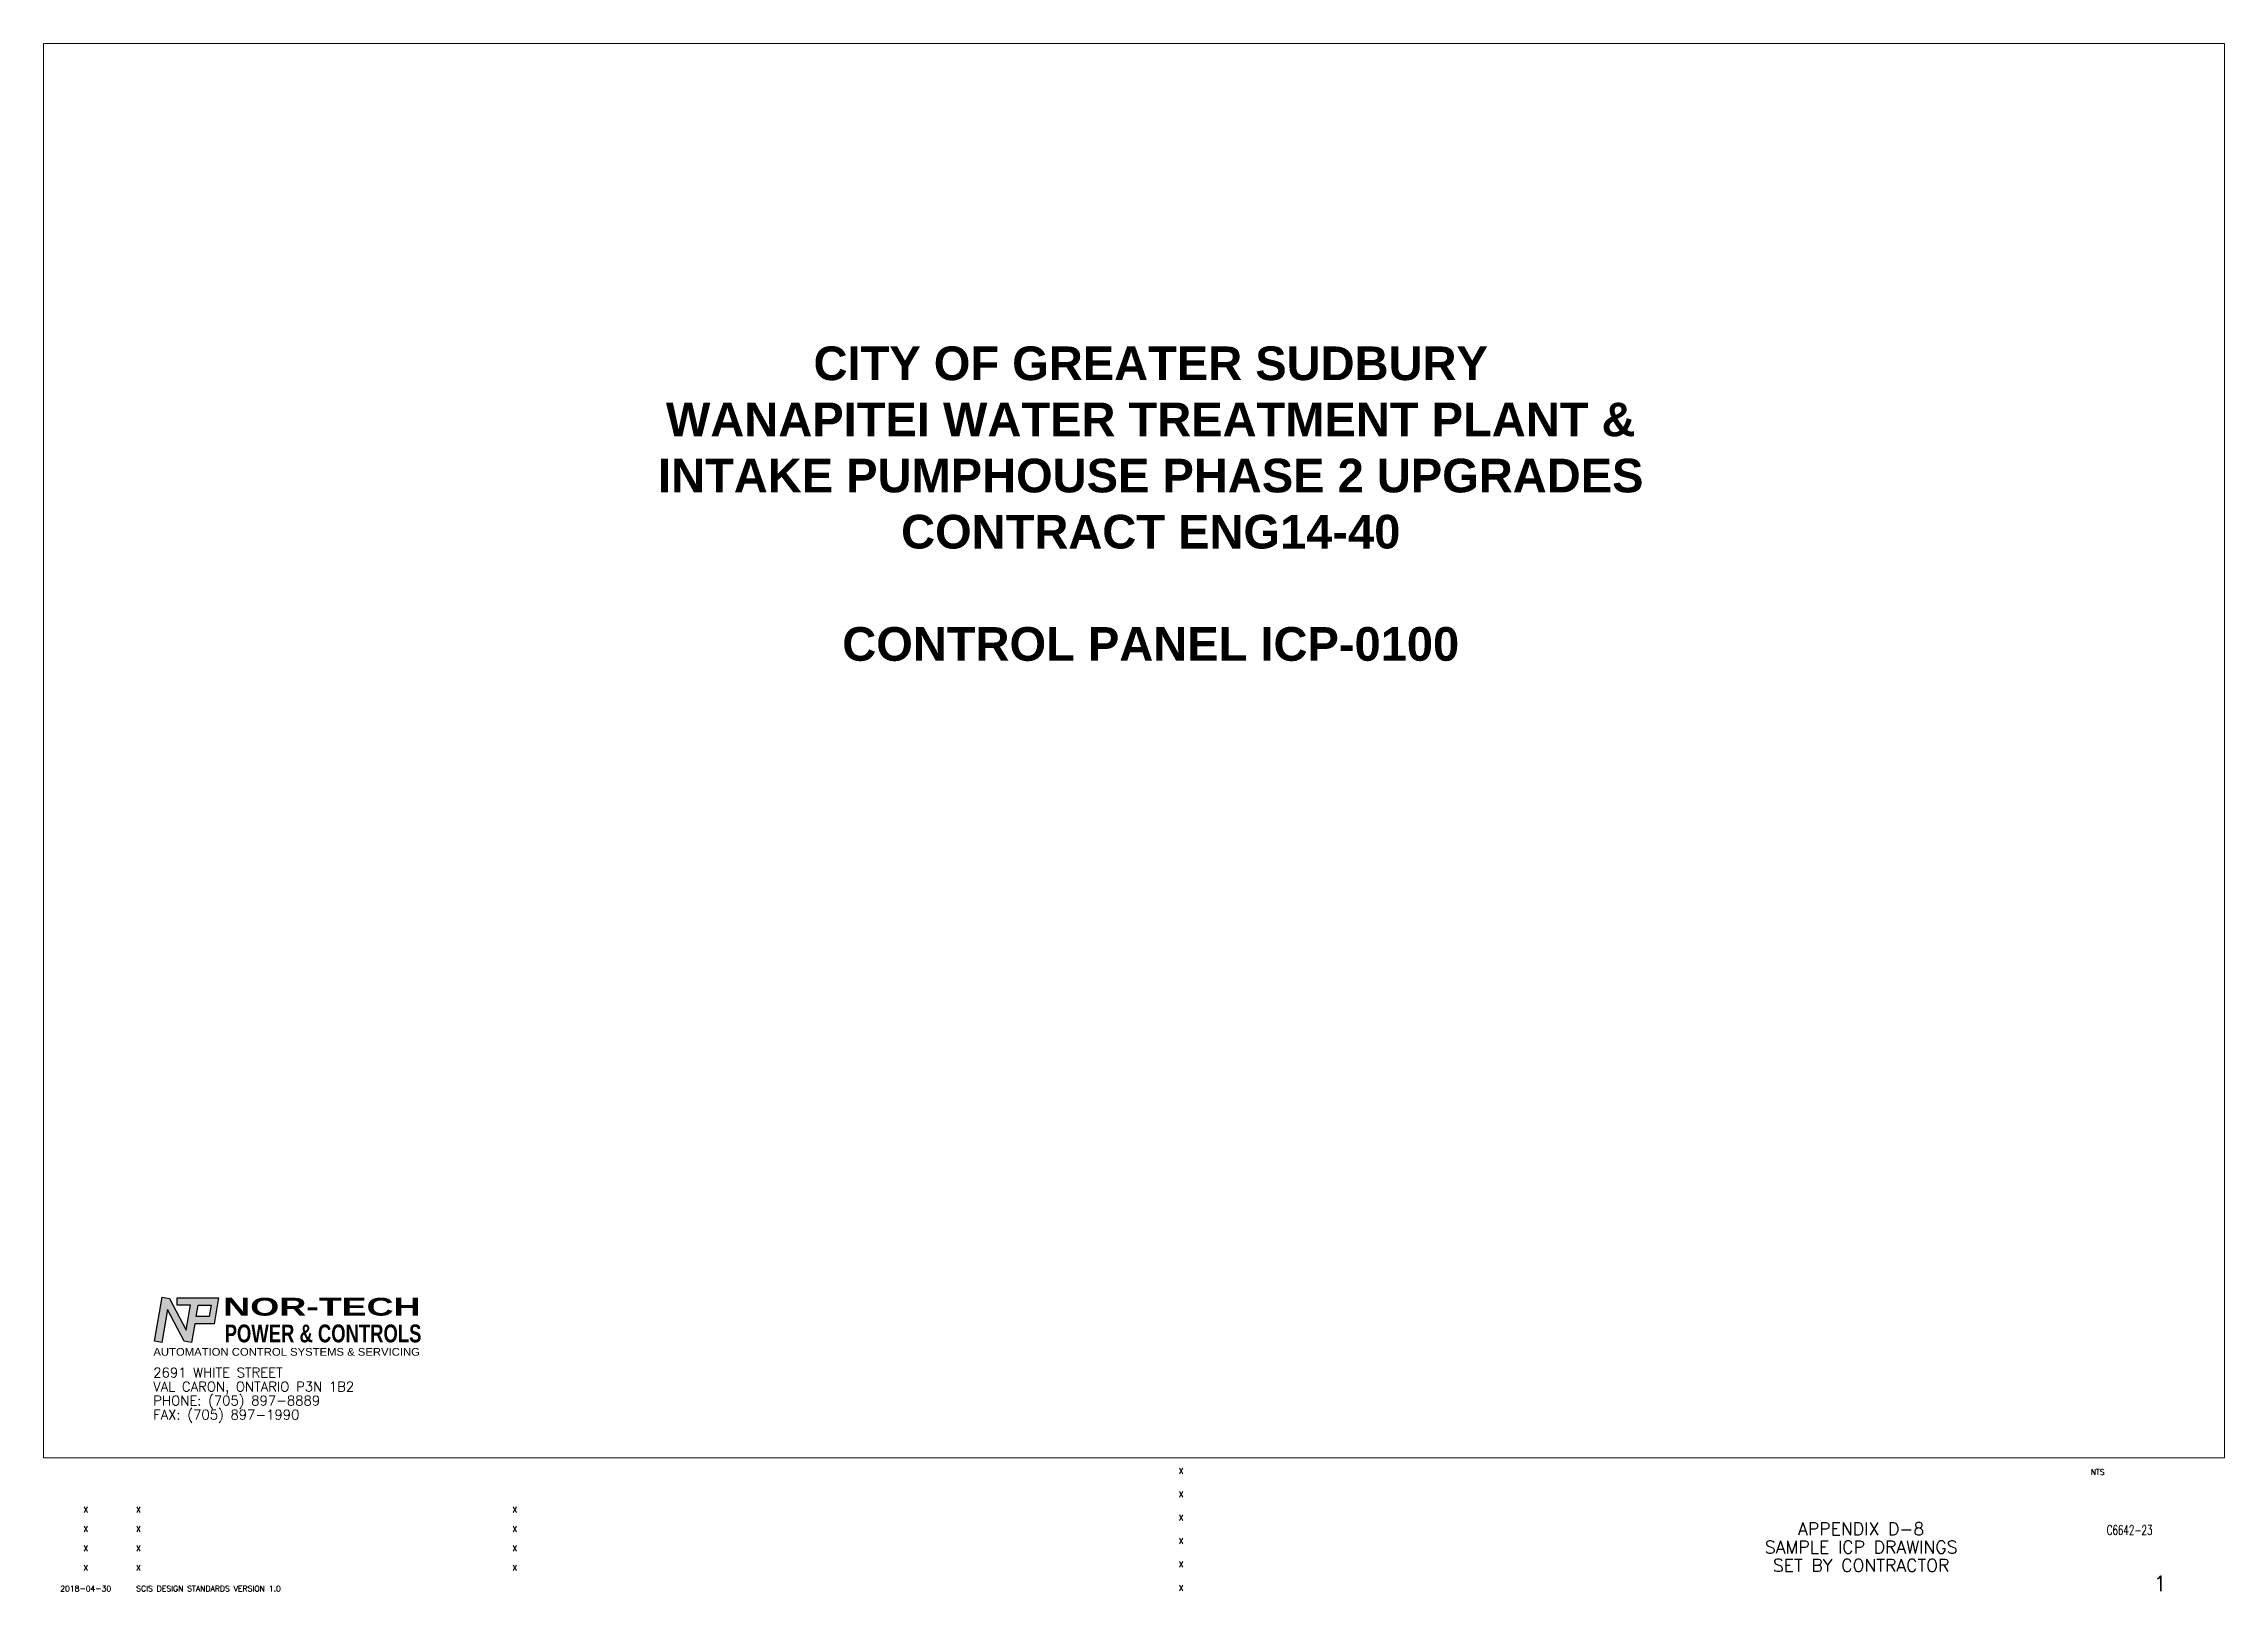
# Paper-space layout '01-Sample ICP Drawings Title Page' of a CAD drawing. Extents: x 44 to 821, y 22 to 574.
# The model-space entities are those that its viewports show. They can reach past a viewport. Long polylines and large blocks are cut down to what shows.
import ezdxf
from ezdxf.enums import TextEntityAlignment as Align

# ---------------------------------------------------------------- set-up
doc = ezdxf.new("R2010")
doc.units = 0
doc.layers.add('BOR-A1', color=7, linetype='Continuous')
doc.layers.add('G-ANNO-VPRT', color=7, linetype='Continuous', plot=False)
doc.styles.add('_CGS_3-5_SUBHEADING', font='arialbd.ttf', dxfattribs={"height": 3.5})
doc.styles.add('BRUCE', font='arialbd.ttf')
doc.styles.add('STD2-0', font='simplex.shx', dxfattribs={"height": 2})
doc.styles.add('STD3-5', font='simplex.shx', dxfattribs={"height": 3.5})
doc.styles.add('STD4-5', font='simplex.shx', dxfattribs={"height": 4.5})
doc.styles.add('STD5-5', font='SIMPLEX')
doc.styles.add('TEXT', font='arial.ttf', dxfattribs={"height": 1})
doc.styles.add('WD', font='romans.shx')

# ---------------------------------------------------------------- blocks, each defined once
blk = doc.blocks.new('CGS A1 TITLE ATT')
at = {"layer": 'BOR-A1', "color": 1}
for tag, p, height, style in [('DATE', (448.47, 64.4), 2, 'STD2-0'), ('DRAWN', (448.47, 56.08), 2, 'STD2-0'), ('DESIGNER', (448.47, 47.76), 2, 'STD2-0'), ('CHECKED', (448.47, 39.44), 2, 'STD2-0'), ('FILE', (783.85, 42.55), 3.5, 'STD3-5'), ('ENGINEER', (448.47, 31.12), 2, 'STD2-0'), ('AD909', (787.49, 32), 5.5, 'STD5-5'), ('APPROVED', (448.47, 22.72), 2, 'STD2-0')]:
    blk.add_attdef(tag, p, '', height=height, dxfattribs=dict(at, style=style))
at = {"layer": 'BOR-A1', "color": 1, "style": 'STD2-0', "flags": 4}
blk.add_attdef('SCALE', (773.37, 64), '', height=2, dxfattribs=at)
at = {"layer": 'BOR-A1', "color": 1, "style": 'STD4-5'}
for tag, p in [('TITLE-1', (691.59, 44.75)), ('TITLE-2', (691.59, 38.25)), ('TITLE-3', (691.59, 31.75)), ('TITLE-4', (691.59, 25.25))]:
    blk.add_attdef(tag, text='', height=4.5, dxfattribs=at).set_placement(p, align=Align.MIDDLE_CENTER)
at = {"layer": 'BOR-A1', "color": 1, "style": 'STD5-5'}
blk.add_attdef('999', text='', height=5.5, dxfattribs=at).set_placement((800.49, 22.5), align=Align.RIGHT)
blk = doc.blocks.new('CGS A1 REV ATT')
at = {"layer": 'BOR-A1', "color": 1, "style": 'STD2-0'}
for tag, p in [('R5-DATE', (58.99, 50.62)), ('R5-BY', (211.87, 50.62)), ('R4-DATE', (58.99, 43.7)), ('R4-BY', (211.87, 43.7)), ('R3-DATE', (58.99, 36.78)), ('R2-DATE', (58.99, 29.86)), ('R3-BY', (211.87, 36.78)), ('R2-BY', (211.87, 29.86)), ('R1-DATE', (58.99, 22.46)), ('R1-BY', (211.87, 22.46))]:
    blk.add_attdef(tag, text='', height=2, dxfattribs=at).set_placement(p, align=Align.CENTER)
for tag, p in [('R5-DESC', (76.99, 50.62)), ('R4-DESC', (76.99, 43.7)), ('R3-DESC', (76.99, 36.78)), ('R2-DESC', (76.99, 29.86)), ('R1-DESC', (76.99, 22.46))]:
    blk.add_attdef(tag, p, '', height=2, dxfattribs=at)

msp = doc.modelspace()

# ---------------------------------------------------------------- hatches: boundary and pattern name
h = msp.add_hatch(color=7)
h.dxf.hatch_style = 1
h.set_gradient(color1=(51, 51, 51), color2=(51, 51, 51), tint=1)
h.paths.add_polyline_path([(10.51, 15.86), (11.68, 15.86), (11.5, 14.87), (10.33, 14.87)], flags=16)
h.paths.add_polyline_path([(9.92, 12.55), (9.27, 12.67), (7.79, 15.48), (7.27, 12.55), (6.62, 12.67), (7.31, 16.58), (7.96, 16.47), (9.44, 13.65), (9.83, 15.86), (8.63, 15.86), (8.63, 16.52), (12.33, 16.52), (11.93, 14.21), (10.21, 14.21)])

# ---------------------------------------------------------------- linework, layer by layer
at = {"color": 7}
for p, q in [((10.33, 14.87), (10.51, 15.86)), ((10.51, 15.86), (11.68, 15.86)), ((11.68, 15.86), (11.5, 14.87)), ((11.5, 14.87), (10.33, 14.87))]:
    msp.add_line(p, q, dxfattribs=at)
for points in [[(6.62, 12.67), (7.31, 16.58), (7.96, 16.47), (9.44, 13.65), (9.83, 15.86), (8.63, 15.86), (8.63, 16.52), (12.33, 16.52), (11.93, 14.21), (10.21, 14.21), (9.92, 12.55)], [(9.92, 12.55), (9.27, 12.67), (7.79, 15.48), (7.27, 12.55), (6.62, 12.67)]]:
    msp.add_lwpolyline(points, dxfattribs=at)

# ---------------------------------------------------------------- texts
at = {"color": 7, "style": '_CGS_3-5_SUBHEADING'}
for s, p in [('CITY OF GREATER SUDBURY', (95.36, 98.28)), ('WANAPITEI WATER TREATMENT PLANT &', (95.36, 93.28)), ('INTAKE PUMPHOUSE PHASE 2 UPGRADES', (95.36, 88.28)), ('CONTRACT ENG14-40', (95.36, 83.28)), ('CONTROL PANEL ICP-0100', (95.36, 73.28))]:
    msp.add_text(s, height=3, dxfattribs=at).set_placement(p, align=Align.CENTER)
at = {"color": 7}
for s, height, style, width, p in [('NOR-TECH', 1.59, 'BRUCE', 1.5, (12.74, 14.94)), ('POWER & CONTROLS', 1.5895, 'BRUCE', 0.74, (12.87, 12.56)), ('AUTOMATION CONTROL SYSTEMS & SERVICING', 0.6888, 'TEXT', 1.045, (6.52, 11.37))]:
    msp.add_text(s, height=height, dxfattribs=dict(at, style=style, width=width)).set_placement(p)
at = {"color": 7, "style": 'WD'}
for s, p in [('2691 WHITE STREET', (6.51, 9.44)), ('VAL CARON, ONTARIO P3N 1B2', (6.51, 8.19)), ('PHONE: (705) 897-8889', (6.51, 6.94)), ('FAX: (705) 897-1990', (6.51, 5.69))]:
    msp.add_text(s, height=0.8625, dxfattribs=at).set_placement(p)

psp = doc.layouts.new('01-Sample ICP Drawings Title Page')

# ---------------------------------------------------------------- block references
ref = psp.add_blockref('CGS A1 TITLE ATT', (0, 0))
ref.add_attrib('TITLE-1', 'APPENDIX D-8', dxfattribs={"layer": 'BOR-A1', "color": 1, "height": 4.5, "style": 'STD4-5'}).set_placement((691.59, 44.75), align=Align.MIDDLE_CENTER)
ref.add_attrib('TITLE-2', 'SAMPLE ICP DRAWINGS', dxfattribs={"layer": 'BOR-A1', "color": 1, "height": 4.5, "style": 'STD4-5'}).set_placement((691.59, 38.25), align=Align.MIDDLE_CENTER)
ref.add_attrib('TITLE-3', 'SET BY CONTRACTOR', dxfattribs={"layer": 'BOR-A1', "color": 1, "height": 4.5, "style": 'STD4-5'}).set_placement((691.59, 31.75), align=Align.MIDDLE_CENTER)
ref.add_attrib('FILE', 'C6642-23', (779.08, 42.56), dxfattribs={"layer": 'BOR-A1', "color": 1, "height": 3.5, "style": 'STD3-5', "width": 0.65})
ref.add_attrib('SCALE', 'NTS', (773.37, 64), dxfattribs={"layer": 'BOR-A1', "color": 1, "height": 2, "style": 'STD2-0'})
ref.add_attrib('DATE', 'X', (448.47, 64.4), dxfattribs={"layer": 'BOR-A1', "color": 1, "height": 2, "style": 'STD2-0'})
ref.add_attrib('DRAWN', 'X', (448.47, 56.08), dxfattribs={"layer": 'BOR-A1', "color": 1, "height": 2, "style": 'STD2-0'})
ref.add_attrib('DESIGNER', 'X', (448.47, 47.76), dxfattribs={"layer": 'BOR-A1', "color": 1, "height": 2, "style": 'STD2-0'})
ref.add_attrib('CHECKED', 'X', (448.47, 39.44), dxfattribs={"layer": 'BOR-A1', "color": 1, "height": 2, "style": 'STD2-0'})
ref.add_attrib('ENGINEER', 'X', (448.47, 31.12), dxfattribs={"layer": 'BOR-A1', "color": 1, "height": 2, "style": 'STD2-0'})
ref.add_attrib('APPROVED', 'X', (448.47, 22.72), dxfattribs={"layer": 'BOR-A1', "color": 1, "height": 2, "style": 'STD2-0'})
ref.add_attrib('999', '1', dxfattribs={"layer": 'BOR-A1', "color": 1, "height": 5.5, "style": 'STD5-5'}).set_placement((800.49, 22.5), align=Align.RIGHT)
psp.add_blockref('CGS A1 REV ATT', (0, 0)).add_auto_attribs({'R1-DATE': '2018-04-30', 'R1-DESC': 'SCIS DESIGN STANDARDS VERSION 1.0', 'R2-DATE': 'X', 'R2-DESC': 'X', 'R2-BY': 'X', 'R3-DATE': 'X', 'R3-DESC': 'X', 'R3-BY': 'X', 'R4-DATE': 'X', 'R4-DESC': 'X', 'R4-BY': 'X', 'R5-DATE': 'X', 'R5-DESC': 'X', 'R5-BY': 'X'})

# ---------------------------------------------------------------- viewports
at = {"layer": 'G-ANNO-VPRT'}
psp.add_viewport(center=(432.5, 322), size=(777.01, 504), view_center_point=(93.87, 65.26), view_height=126, dxfattribs=at)

doc.saveas('drawing.dxf')
